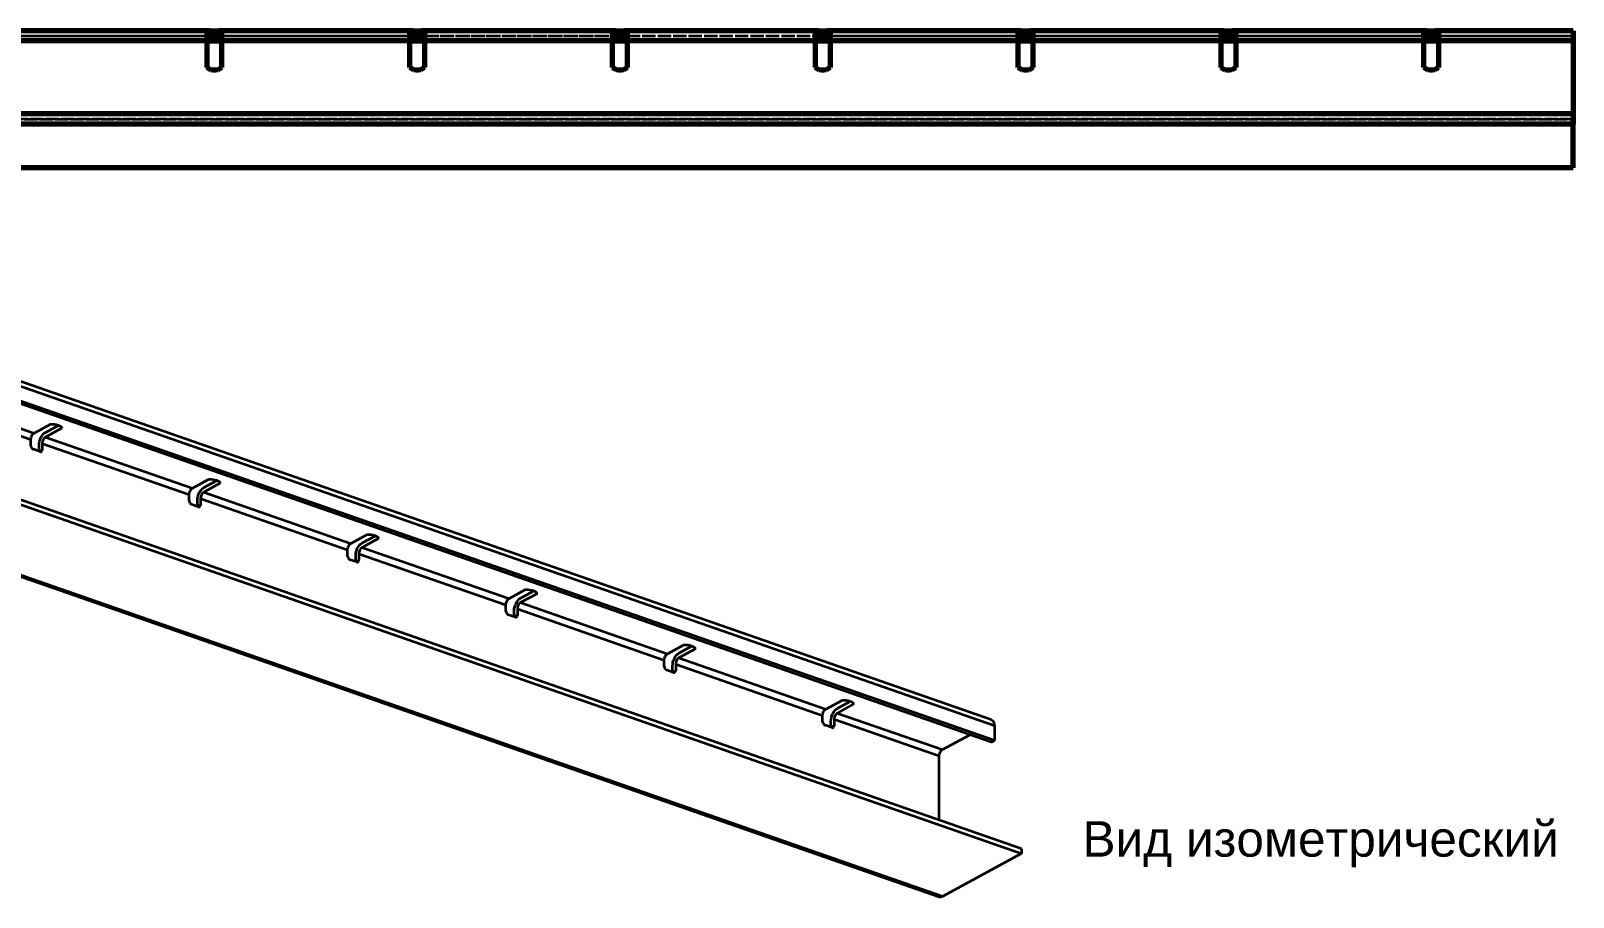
# Model space of a CAD drawing. Header units: millimetres. Extents: x 0 to 420, y 0 to 297.
# Drawn here: x 112.9 to 265, y 128.9 to 214.4 of the extents above; entities that cross this region are included whole.
import ezdxf

# ---------------------------------------------------------------- set-up
doc = ezdxf.new("R2010")
doc.units = ezdxf.units.MM
doc.linetypes.add('DASHED', pattern=[1.524, 1.27, -0.254])
doc.styles.add('GOST', font='Arial')

msp = doc.modelspace()

# ---------------------------------------------------------------- linework, layer by layer
at = {"color": 5, "linetype": 'DASHED', "lineweight": 35}
for p, q in [((265, 214.4), (65, 214.4)), ((65, 213.9), (265, 213.9)), ((111.72, 213.9), (130.28, 213.9)), ((130.28, 214.4), (130.28, 213.9)), ((130.28, 213.9), (130.28, 213.9)), ((130.28, 213.9), (130.28, 213.89)), ((130.28, 213.89), (130.28, 213.87)), ((130.28, 213.87), (130.28, 213.85)), ((130.28, 213.85), (130.28, 213.82)), ((130.28, 213.82), (130.28, 213.79)), ((130.28, 213.79), (130.28, 213.75)), ((130.28, 213.75), (130.28, 213.71)), ((130.28, 213.71), (130.28, 213.67)), ((130.28, 213.67), (130.28, 213.62)), ((130.28, 213.62), (130.28, 213.57)), ((130.28, 213.57), (130.28, 213.51)), ((130.28, 213.51), (130.28, 213.46)), ((130.28, 213.46), (130.28, 213.4)), ((130.28, 213.4), (130.28, 210.8)), ((131.72, 213.9), (131.72, 214.4)), ((131.72, 213.89), (131.72, 213.9)), ((131.72, 213.9), (131.72, 213.9)), ((131.72, 213.9), (150.28, 213.9)), ((131.72, 213.87), (131.72, 213.89)), ((131.72, 213.85), (131.72, 213.87)), ((131.72, 213.82), (131.72, 213.85)), ((131.72, 213.79), (131.72, 213.82)), ((131.72, 213.75), (131.72, 213.79)), ((131.72, 213.71), (131.72, 213.75)), ((131.72, 213.67), (131.72, 213.71)), ((131.72, 213.62), (131.72, 213.67)), ((131.72, 213.57), (131.72, 213.62)), ((131.72, 213.51), (131.72, 213.57)), ((131.72, 213.46), (131.72, 213.51)), ((131.72, 213.4), (131.72, 213.46)), ((131.72, 210.8), (131.72, 213.4)), ((150.28, 214.4), (150.28, 213.9)), ((150.28, 213.9), (150.28, 213.9)), ((150.28, 213.9), (150.28, 213.89)), ((150.28, 213.89), (150.28, 213.87)), ((150.28, 213.87), (150.28, 213.85)), ((150.28, 213.85), (150.28, 213.82)), ((150.28, 213.82), (150.28, 213.79)), ((150.28, 213.79), (150.28, 213.75)), ((150.28, 213.75), (150.28, 213.71)), ((150.28, 213.71), (150.28, 213.67)), ((150.28, 213.67), (150.28, 213.62)), ((150.28, 213.62), (150.28, 213.57)), ((150.28, 213.57), (150.28, 213.51)), ((150.28, 213.51), (150.28, 213.46)), ((150.28, 213.46), (150.28, 213.4)), ((150.28, 213.4), (150.28, 210.8)), ((151.72, 213.9), (151.72, 214.4)), ((151.72, 213.89), (151.72, 213.9)), ((151.72, 213.9), (151.72, 213.9)), ((151.72, 213.9), (170.28, 213.9)), ((151.72, 213.87), (151.72, 213.89)), ((151.72, 213.85), (151.72, 213.87)), ((151.72, 213.82), (151.72, 213.85)), ((151.72, 213.79), (151.72, 213.82)), ((151.72, 213.75), (151.72, 213.79)), ((151.72, 213.71), (151.72, 213.75)), ((151.72, 213.67), (151.72, 213.71)), ((151.72, 213.62), (151.72, 213.67)), ((151.72, 213.57), (151.72, 213.62)), ((151.72, 213.51), (151.72, 213.57)), ((151.72, 213.46), (151.72, 213.51)), ((151.72, 213.4), (151.72, 213.46)), ((151.72, 210.8), (151.72, 213.4)), ((170.28, 214.4), (170.28, 213.9)), ((170.28, 213.9), (170.28, 213.9)), ((170.28, 213.9), (170.28, 213.89)), ((170.28, 213.89), (170.28, 213.87)), ((170.28, 213.87), (170.28, 213.85)), ((170.28, 213.85), (170.28, 213.82)), ((170.28, 213.82), (170.28, 213.79)), ((170.28, 213.79), (170.28, 213.75)), ((170.28, 213.75), (170.28, 213.71)), ((170.28, 213.71), (170.28, 213.67)), ((170.28, 213.67), (170.28, 213.62)), ((170.28, 213.62), (170.28, 213.57)), ((170.28, 213.57), (170.28, 213.51)), ((170.28, 213.51), (170.28, 213.46)), ((170.28, 213.46), (170.28, 213.4)), ((170.28, 213.4), (170.28, 210.8)), ((171.72, 213.9), (171.72, 214.4)), ((171.72, 213.89), (171.72, 213.9)), ((171.72, 213.9), (171.72, 213.9)), ((171.72, 213.9), (190.28, 213.9)), ((171.72, 213.87), (171.72, 213.89)), ((171.72, 213.85), (171.72, 213.87)), ((171.72, 213.82), (171.72, 213.85)), ((171.72, 213.79), (171.72, 213.82)), ((171.72, 213.75), (171.72, 213.79)), ((171.72, 213.71), (171.72, 213.75)), ((171.72, 213.67), (171.72, 213.71)), ((171.72, 213.62), (171.72, 213.67)), ((171.72, 213.57), (171.72, 213.62)), ((171.72, 213.51), (171.72, 213.57)), ((171.72, 213.46), (171.72, 213.51)), ((171.72, 213.4), (171.72, 213.46)), ((171.72, 210.8), (171.72, 213.4)), ((190.28, 214.4), (190.28, 213.9)), ((190.28, 213.9), (190.28, 213.9)), ((190.28, 213.9), (190.28, 213.89)), ((190.28, 213.89), (190.28, 213.87)), ((190.28, 213.87), (190.28, 213.85)), ((190.28, 213.85), (190.28, 213.82)), ((190.28, 213.82), (190.28, 213.79)), ((190.28, 213.79), (190.28, 213.75)), ((190.28, 213.75), (190.28, 213.71)), ((190.28, 213.71), (190.28, 213.67)), ((190.28, 213.67), (190.28, 213.62)), ((190.28, 213.62), (190.28, 213.57)), ((190.28, 213.57), (190.28, 213.51)), ((190.28, 213.51), (190.28, 213.46)), ((190.28, 213.46), (190.28, 213.4)), ((190.28, 213.4), (190.28, 210.8)), ((191.72, 213.9), (191.72, 214.4)), ((191.72, 213.89), (191.72, 213.9)), ((191.72, 213.9), (191.72, 213.9)), ((191.72, 213.9), (210.28, 213.9)), ((191.72, 213.87), (191.72, 213.89)), ((191.72, 213.85), (191.72, 213.87)), ((191.72, 213.82), (191.72, 213.85)), ((191.72, 213.79), (191.72, 213.82)), ((191.72, 213.75), (191.72, 213.79)), ((191.72, 213.71), (191.72, 213.75)), ((191.72, 213.67), (191.72, 213.71)), ((191.72, 213.62), (191.72, 213.67)), ((191.72, 213.57), (191.72, 213.62)), ((191.72, 213.51), (191.72, 213.57)), ((191.72, 213.46), (191.72, 213.51)), ((191.72, 213.4), (191.72, 213.46)), ((191.72, 210.8), (191.72, 213.4)), ((210.28, 214.4), (210.28, 213.9)), ((210.28, 213.9), (210.28, 213.9)), ((210.28, 213.9), (210.28, 213.89)), ((210.28, 213.89), (210.28, 213.87)), ((210.28, 213.87), (210.28, 213.85)), ((210.28, 213.85), (210.28, 213.82)), ((210.28, 213.82), (210.28, 213.79)), ((210.28, 213.79), (210.28, 213.75)), ((210.28, 213.75), (210.28, 213.71)), ((210.28, 213.71), (210.28, 213.67)), ((210.28, 213.67), (210.28, 213.62)), ((210.28, 213.62), (210.28, 213.57)), ((210.28, 213.57), (210.28, 213.51)), ((210.28, 213.51), (210.28, 213.46)), ((210.28, 213.46), (210.28, 213.4)), ((210.28, 213.4), (210.28, 210.8)), ((211.72, 213.9), (211.72, 214.4)), ((211.72, 213.89), (211.72, 213.9)), ((211.72, 213.9), (211.72, 213.9)), ((211.72, 213.9), (230.28, 213.9)), ((211.72, 213.87), (211.72, 213.89)), ((211.72, 213.85), (211.72, 213.87)), ((211.72, 213.82), (211.72, 213.85)), ((211.72, 213.79), (211.72, 213.82)), ((211.72, 213.75), (211.72, 213.79)), ((211.72, 213.71), (211.72, 213.75)), ((211.72, 213.67), (211.72, 213.71)), ((211.72, 213.62), (211.72, 213.67)), ((211.72, 213.57), (211.72, 213.62)), ((211.72, 213.51), (211.72, 213.57)), ((211.72, 213.46), (211.72, 213.51)), ((211.72, 213.4), (211.72, 213.46)), ((211.72, 210.8), (211.72, 213.4)), ((230.28, 214.4), (230.28, 213.9)), ((230.28, 213.9), (230.28, 213.9)), ((230.28, 213.9), (230.28, 213.89)), ((230.28, 213.89), (230.28, 213.87)), ((230.28, 213.87), (230.28, 213.85)), ((230.28, 213.85), (230.28, 213.82)), ((230.28, 213.82), (230.28, 213.79)), ((230.28, 213.79), (230.28, 213.75)), ((230.28, 213.75), (230.28, 213.71)), ((230.28, 213.71), (230.28, 213.67)), ((230.28, 213.67), (230.28, 213.62)), ((230.28, 213.62), (230.28, 213.57)), ((230.28, 213.57), (230.28, 213.51)), ((230.28, 213.51), (230.28, 213.46)), ((230.28, 213.46), (230.28, 213.4)), ((230.28, 213.4), (230.28, 210.8)), ((231.72, 213.9), (231.72, 214.4)), ((231.72, 213.89), (231.72, 213.9)), ((231.72, 213.9), (231.72, 213.9)), ((231.72, 213.9), (250.28, 213.9)), ((231.72, 213.87), (231.72, 213.89)), ((231.72, 213.85), (231.72, 213.87)), ((231.72, 213.82), (231.72, 213.85)), ((231.72, 213.79), (231.72, 213.82)), ((231.72, 213.75), (231.72, 213.79)), ((231.72, 213.71), (231.72, 213.75)), ((231.72, 213.67), (231.72, 213.71)), ((231.72, 213.62), (231.72, 213.67)), ((231.72, 213.57), (231.72, 213.62)), ((231.72, 213.51), (231.72, 213.57)), ((231.72, 213.46), (231.72, 213.51)), ((231.72, 213.4), (231.72, 213.46)), ((231.72, 210.8), (231.72, 213.4)), ((250.28, 214.4), (250.28, 213.9)), ((250.28, 213.9), (250.28, 213.9)), ((250.28, 213.9), (250.28, 213.89)), ((250.28, 213.89), (250.28, 213.87)), ((250.28, 213.87), (250.28, 213.85)), ((250.28, 213.85), (250.28, 213.82)), ((250.28, 213.82), (250.28, 213.79)), ((250.28, 213.79), (250.28, 213.75)), ((250.28, 213.75), (250.28, 213.71)), ((250.28, 213.71), (250.28, 213.67)), ((250.28, 213.67), (250.28, 213.62)), ((250.28, 213.62), (250.28, 213.57)), ((250.28, 213.57), (250.28, 213.51)), ((250.28, 213.51), (250.28, 213.46)), ((250.28, 213.46), (250.28, 213.4)), ((250.28, 213.4), (250.28, 210.8)), ((251.72, 213.9), (251.72, 214.4)), ((251.72, 213.89), (251.72, 213.9)), ((251.72, 213.9), (251.72, 213.9)), ((251.72, 213.9), (265, 213.9)), ((251.72, 213.87), (251.72, 213.89)), ((251.72, 213.85), (251.72, 213.87)), ((251.72, 213.82), (251.72, 213.85)), ((251.72, 213.79), (251.72, 213.82)), ((251.72, 213.75), (251.72, 213.79)), ((251.72, 213.71), (251.72, 213.75)), ((251.72, 213.67), (251.72, 213.71)), ((251.72, 213.62), (251.72, 213.67)), ((251.72, 213.57), (251.72, 213.62)), ((251.72, 213.51), (251.72, 213.57)), ((251.72, 213.46), (251.72, 213.51)), ((251.72, 213.4), (251.72, 213.46)), ((251.72, 210.8), (251.72, 213.4)), ((265, 213.9), (265, 214.4)), ((265, 213.9), (265, 214.4)), ((265, 214.39), (265, 214.4)), ((265, 214.37), (265, 214.39)), ((265, 214.34), (265, 214.37)), ((265, 214.3), (265, 214.34)), ((265, 214.25), (265, 214.3)), ((265, 214.18), (265, 214.25)), ((265, 214.11), (265, 214.18)), ((265, 214.02), (265, 214.11)), ((265, 213.93), (265, 214.02)), ((265, 213.83), (265, 213.93)), ((265, 213.9), (265, 213.9)), ((265, 213.9), (265, 213.89)), ((265, 213.89), (265, 213.9)), ((265, 213.9), (265, 213.9)), ((265, 213.89), (265, 213.87)), ((265, 213.87), (265, 213.89)), ((265, 213.87), (265, 213.85)), ((265, 213.85), (265, 213.87)), ((265, 213.85), (265, 213.82)), ((265, 213.82), (265, 213.85)), ((265, 213.73), (265, 213.83)), ((265, 213.82), (265, 213.79)), ((265, 213.79), (265, 213.82)), ((265, 213.79), (265, 213.75)), ((265, 213.75), (265, 213.79)), ((265, 213.75), (265, 213.71)), ((265, 213.71), (265, 213.75)), ((265, 213.62), (265, 213.73)), ((265, 213.71), (265, 213.67)), ((265, 213.67), (265, 213.71)), ((265, 213.67), (265, 213.62)), ((265, 213.62), (265, 213.67)), ((265, 213.62), (265, 213.57)), ((265, 213.57), (265, 213.62)), ((265, 213.51), (265, 213.62)), ((265, 213.57), (265, 213.51)), ((265, 213.51), (265, 213.57)), ((265, 213.51), (265, 213.46)), ((265, 213.46), (265, 213.51)), ((265, 213.4), (265, 213.51)), ((265, 213.46), (265, 213.4)), ((265, 213.4), (265, 213.46)), ((265, 213.4), (265, 206.2)), ((265, 200.9), (265, 213.4)), ((265, 205.2), (265, 213.4)), ((130.28, 210.8), (130.46, 210.66)), ((130.46, 210.66), (130.66, 210.56)), ((130.66, 210.56), (130.89, 210.51)), ((130.89, 210.51), (131.11, 210.51)), ((131.11, 210.51), (131.34, 210.56)), ((131.34, 210.56), (131.54, 210.66)), ((131.54, 210.66), (131.72, 210.8)), ((150.28, 210.8), (150.46, 210.66)), ((150.46, 210.66), (150.66, 210.56)), ((150.66, 210.56), (150.89, 210.51)), ((150.89, 210.51), (151.11, 210.51)), ((151.11, 210.51), (151.34, 210.56)), ((151.34, 210.56), (151.54, 210.66)), ((151.54, 210.66), (151.72, 210.8)), ((170.28, 210.8), (170.46, 210.66)), ((170.46, 210.66), (170.66, 210.56)), ((170.66, 210.56), (170.89, 210.51)), ((170.89, 210.51), (171.11, 210.51)), ((171.11, 210.51), (171.34, 210.56)), ((171.34, 210.56), (171.54, 210.66)), ((171.54, 210.66), (171.72, 210.8)), ((190.28, 210.8), (190.46, 210.66)), ((190.46, 210.66), (190.66, 210.56)), ((190.66, 210.56), (190.89, 210.51)), ((190.89, 210.51), (191.11, 210.51)), ((191.11, 210.51), (191.34, 210.56)), ((191.34, 210.56), (191.54, 210.66)), ((191.54, 210.66), (191.72, 210.8)), ((210.28, 210.8), (210.46, 210.66)), ((210.46, 210.66), (210.66, 210.56)), ((210.66, 210.56), (210.89, 210.51)), ((210.89, 210.51), (211.11, 210.51)), ((211.11, 210.51), (211.34, 210.56)), ((211.34, 210.56), (211.54, 210.66)), ((211.54, 210.66), (211.72, 210.8)), ((230.28, 210.8), (230.46, 210.66)), ((230.46, 210.66), (230.66, 210.56)), ((230.66, 210.56), (230.89, 210.51)), ((230.89, 210.51), (231.11, 210.51)), ((231.11, 210.51), (231.34, 210.56)), ((231.34, 210.56), (231.54, 210.66)), ((231.54, 210.66), (231.72, 210.8)), ((250.28, 210.8), (250.46, 210.66)), ((250.46, 210.66), (250.66, 210.56)), ((250.66, 210.56), (250.89, 210.51)), ((250.89, 210.51), (251.11, 210.51)), ((251.11, 210.51), (251.34, 210.56)), ((251.34, 210.56), (251.54, 210.66)), ((251.54, 210.66), (251.72, 210.8)), ((65, 205.7), (265, 205.7)), ((265, 205.7), (65, 205.7)), ((265, 206.2), (265, 206.14)), ((265, 206.14), (265, 206.09)), ((265, 206.09), (265, 206.03)), ((265, 206.03), (265, 205.98)), ((265, 205.98), (265, 205.93)), ((265, 205.93), (265, 205.89)), ((265, 205.89), (265, 205.85)), ((265, 205.85), (265, 205.81)), ((265, 205.81), (265, 205.78)), ((265, 205.78), (265, 205.75)), ((265, 205.75), (265, 205.73)), ((265, 205.73), (265, 205.71)), ((265, 205.71), (265, 205.7)), ((265, 205.7), (265, 205.7)), ((265, 205.7), (265, 205.2)), ((265, 205.7), (265, 205.2)), ((265, 205.2), (65, 205.2)), ((65, 200.9), (265, 200.9))]:
    msp.add_line(p, q, dxfattribs=at)
at = {"color": 1, "lineweight": 70}
for p, q in [((130.28, 214.4), (111.72, 214.4)), ((130.28, 213.4), (111.72, 213.4)), ((130.29, 214.4), (130.28, 214.4)), ((130.28, 214.4), (130.28, 214.4)), ((130.28, 214.39), (130.28, 214.4)), ((130.28, 214.37), (130.28, 214.39)), ((130.28, 214.34), (130.28, 214.37)), ((130.28, 214.3), (130.28, 214.34)), ((130.28, 214.25), (130.28, 214.3)), ((130.28, 214.18), (130.28, 214.25)), ((130.28, 214.11), (130.28, 214.18)), ((130.28, 214.02), (130.28, 214.11)), ((130.28, 213.93), (130.28, 214.02)), ((130.28, 213.83), (130.28, 213.93)), ((130.28, 213.9), (130.28, 213.9)), ((130.28, 213.9), (130.29, 213.9)), ((130.28, 213.73), (130.28, 213.83)), ((130.28, 213.62), (130.28, 213.73)), ((130.28, 213.51), (130.28, 213.62)), ((130.28, 213.4), (130.28, 213.51)), ((130.28, 210.8), (130.28, 213.4)), ((130.28, 213.4), (131.72, 213.4)), ((130.3, 214.4), (130.29, 214.4)), ((130.29, 213.9), (130.3, 213.9)), ((130.31, 214.4), (130.3, 214.4)), ((130.3, 213.9), (130.31, 213.9)), ((130.33, 214.4), (130.31, 214.4)), ((130.31, 213.9), (130.33, 213.9)), ((130.35, 214.4), (130.33, 214.4)), ((130.33, 213.9), (130.35, 213.9)), ((130.37, 214.4), (130.35, 214.4)), ((130.35, 213.9), (130.37, 213.9)), ((130.39, 214.4), (130.37, 214.4)), ((130.37, 213.9), (130.39, 213.9)), ((130.42, 214.4), (130.39, 214.4)), ((130.39, 213.9), (130.42, 213.9)), ((130.45, 214.4), (130.42, 214.4)), ((130.42, 213.9), (130.45, 213.9)), ((130.48, 214.4), (130.45, 214.4)), ((130.45, 213.9), (130.48, 213.9)), ((130.51, 214.4), (130.48, 214.4)), ((130.48, 213.9), (130.51, 213.9)), ((130.55, 214.4), (130.51, 214.4)), ((130.51, 213.9), (130.55, 213.9)), ((130.58, 214.4), (130.55, 214.4)), ((130.55, 213.9), (130.58, 213.9)), ((130.58, 214.4), (131.42, 214.4)), ((130.58, 213.9), (130.58, 214.4)), ((131.42, 213.9), (130.58, 213.9)), ((131.45, 214.4), (131.42, 214.4)), ((131.42, 214.4), (131.42, 213.9)), ((131.42, 213.9), (131.45, 213.9)), ((131.49, 214.4), (131.45, 214.4)), ((131.45, 213.9), (131.49, 213.9)), ((131.52, 214.4), (131.49, 214.4)), ((131.49, 213.9), (131.52, 213.9)), ((131.55, 214.4), (131.52, 214.4)), ((131.52, 213.9), (131.55, 213.9)), ((131.58, 214.4), (131.55, 214.4)), ((131.55, 213.9), (131.58, 213.9)), ((131.61, 214.4), (131.58, 214.4)), ((131.58, 213.9), (131.61, 213.9)), ((131.63, 214.4), (131.61, 214.4)), ((131.61, 213.9), (131.63, 213.9)), ((131.65, 214.4), (131.63, 214.4)), ((131.63, 213.9), (131.65, 213.9)), ((131.67, 214.4), (131.65, 214.4)), ((131.65, 213.9), (131.67, 213.9)), ((131.69, 214.4), (131.67, 214.4)), ((131.67, 213.9), (131.69, 213.9)), ((131.7, 214.4), (131.69, 214.4)), ((131.69, 213.9), (131.7, 213.9)), ((131.71, 214.4), (131.7, 214.4)), ((131.7, 213.9), (131.71, 213.9)), ((131.72, 214.4), (131.71, 214.4)), ((131.71, 213.9), (131.72, 213.9)), ((150.28, 214.4), (131.72, 214.4)), ((131.72, 214.4), (131.72, 214.4)), ((131.72, 214.4), (131.72, 214.39)), ((131.72, 214.39), (131.72, 214.37)), ((131.72, 214.37), (131.72, 214.34)), ((131.72, 214.34), (131.72, 214.3)), ((131.72, 214.3), (131.72, 214.25)), ((131.72, 214.25), (131.72, 214.18)), ((131.72, 214.18), (131.72, 214.11)), ((131.72, 214.11), (131.72, 214.02)), ((131.72, 214.02), (131.72, 213.93)), ((131.72, 213.93), (131.72, 213.83)), ((131.72, 213.9), (131.72, 213.9)), ((131.72, 213.83), (131.72, 213.73)), ((131.72, 213.73), (131.72, 213.62)), ((131.72, 213.62), (131.72, 213.51)), ((131.72, 213.51), (131.72, 213.4)), ((131.72, 213.4), (131.72, 210.8)), ((150.28, 213.4), (131.72, 213.4)), ((150.29, 214.4), (150.28, 214.4)), ((150.28, 214.4), (150.28, 214.4)), ((150.28, 214.39), (150.28, 214.4)), ((150.28, 214.37), (150.28, 214.39)), ((150.28, 214.34), (150.28, 214.37)), ((150.28, 214.3), (150.28, 214.34)), ((150.28, 214.25), (150.28, 214.3)), ((150.28, 214.18), (150.28, 214.25)), ((150.28, 214.11), (150.28, 214.18)), ((150.28, 214.02), (150.28, 214.11)), ((150.28, 213.93), (150.28, 214.02)), ((150.28, 213.83), (150.28, 213.93)), ((150.28, 213.9), (150.28, 213.9)), ((150.28, 213.9), (150.29, 213.9)), ((150.28, 213.73), (150.28, 213.83)), ((150.28, 213.62), (150.28, 213.73)), ((150.28, 213.51), (150.28, 213.62)), ((150.28, 213.4), (150.28, 213.51)), ((150.28, 210.8), (150.28, 213.4)), ((150.28, 213.4), (151.72, 213.4)), ((150.3, 214.4), (150.29, 214.4)), ((150.29, 213.9), (150.3, 213.9)), ((150.31, 214.4), (150.3, 214.4)), ((150.3, 213.9), (150.31, 213.9)), ((150.33, 214.4), (150.31, 214.4)), ((150.31, 213.9), (150.33, 213.9)), ((150.35, 214.4), (150.33, 214.4)), ((150.33, 213.9), (150.35, 213.9)), ((150.37, 214.4), (150.35, 214.4)), ((150.35, 213.9), (150.37, 213.9)), ((150.39, 214.4), (150.37, 214.4)), ((150.37, 213.9), (150.39, 213.9)), ((150.42, 214.4), (150.39, 214.4)), ((150.39, 213.9), (150.42, 213.9)), ((150.45, 214.4), (150.42, 214.4)), ((150.42, 213.9), (150.45, 213.9)), ((150.48, 214.4), (150.45, 214.4)), ((150.45, 213.9), (150.48, 213.9)), ((150.51, 214.4), (150.48, 214.4)), ((150.48, 213.9), (150.51, 213.9)), ((150.55, 214.4), (150.51, 214.4)), ((150.51, 213.9), (150.55, 213.9)), ((150.58, 214.4), (150.55, 214.4)), ((150.55, 213.9), (150.58, 213.9)), ((150.58, 214.4), (151.42, 214.4)), ((150.58, 213.9), (150.58, 214.4)), ((151.42, 213.9), (150.58, 213.9)), ((151.45, 214.4), (151.42, 214.4)), ((151.42, 214.4), (151.42, 213.9)), ((151.42, 213.9), (151.45, 213.9)), ((151.49, 214.4), (151.45, 214.4)), ((151.45, 213.9), (151.49, 213.9)), ((151.52, 214.4), (151.49, 214.4)), ((151.49, 213.9), (151.52, 213.9)), ((151.55, 214.4), (151.52, 214.4)), ((151.52, 213.9), (151.55, 213.9)), ((151.58, 214.4), (151.55, 214.4)), ((151.55, 213.9), (151.58, 213.9)), ((151.61, 214.4), (151.58, 214.4)), ((151.58, 213.9), (151.61, 213.9)), ((151.63, 214.4), (151.61, 214.4)), ((151.61, 213.9), (151.63, 213.9)), ((151.65, 214.4), (151.63, 214.4)), ((151.63, 213.9), (151.65, 213.9)), ((151.67, 214.4), (151.65, 214.4)), ((151.65, 213.9), (151.67, 213.9)), ((151.69, 214.4), (151.67, 214.4)), ((151.67, 213.9), (151.69, 213.9)), ((151.7, 214.4), (151.69, 214.4)), ((151.69, 213.9), (151.7, 213.9)), ((151.71, 214.4), (151.7, 214.4)), ((151.7, 213.9), (151.71, 213.9)), ((151.72, 214.4), (151.71, 214.4)), ((151.71, 213.9), (151.72, 213.9)), ((170.28, 214.4), (151.72, 214.4)), ((151.72, 214.4), (151.72, 214.4)), ((151.72, 214.4), (151.72, 214.39)), ((151.72, 214.39), (151.72, 214.37)), ((151.72, 214.37), (151.72, 214.34)), ((151.72, 214.34), (151.72, 214.3)), ((151.72, 214.3), (151.72, 214.25)), ((151.72, 214.25), (151.72, 214.18)), ((151.72, 214.18), (151.72, 214.11)), ((151.72, 214.11), (151.72, 214.02)), ((151.72, 214.02), (151.72, 213.93)), ((151.72, 213.93), (151.72, 213.83)), ((151.72, 213.9), (151.72, 213.9)), ((151.72, 213.83), (151.72, 213.73)), ((151.72, 213.73), (151.72, 213.62)), ((151.72, 213.62), (151.72, 213.51)), ((151.72, 213.51), (151.72, 213.4)), ((151.72, 213.4), (151.72, 210.8)), ((170.28, 213.4), (151.72, 213.4)), ((170.29, 214.4), (170.28, 214.4)), ((170.28, 214.4), (170.28, 214.4)), ((170.28, 214.39), (170.28, 214.4)), ((170.28, 214.37), (170.28, 214.39)), ((170.28, 214.34), (170.28, 214.37)), ((170.28, 214.3), (170.28, 214.34)), ((170.28, 214.25), (170.28, 214.3)), ((170.28, 214.18), (170.28, 214.25)), ((170.28, 214.11), (170.28, 214.18)), ((170.28, 214.02), (170.28, 214.11)), ((170.28, 213.93), (170.28, 214.02)), ((170.28, 213.83), (170.28, 213.93)), ((170.28, 213.9), (170.28, 213.9)), ((170.28, 213.9), (170.29, 213.9)), ((170.28, 213.73), (170.28, 213.83)), ((170.28, 213.62), (170.28, 213.73)), ((170.28, 213.51), (170.28, 213.62)), ((170.28, 213.4), (170.28, 213.51)), ((170.28, 210.8), (170.28, 213.4)), ((170.28, 213.4), (171.72, 213.4)), ((170.3, 214.4), (170.29, 214.4)), ((170.29, 213.9), (170.3, 213.9)), ((170.31, 214.4), (170.3, 214.4)), ((170.3, 213.9), (170.31, 213.9)), ((170.33, 214.4), (170.31, 214.4)), ((170.31, 213.9), (170.33, 213.9)), ((170.35, 214.4), (170.33, 214.4)), ((170.33, 213.9), (170.35, 213.9)), ((170.37, 214.4), (170.35, 214.4)), ((170.35, 213.9), (170.37, 213.9)), ((170.39, 214.4), (170.37, 214.4)), ((170.37, 213.9), (170.39, 213.9)), ((170.42, 214.4), (170.39, 214.4)), ((170.39, 213.9), (170.42, 213.9)), ((170.45, 214.4), (170.42, 214.4)), ((170.42, 213.9), (170.45, 213.9)), ((170.48, 214.4), (170.45, 214.4)), ((170.45, 213.9), (170.48, 213.9)), ((170.51, 214.4), (170.48, 214.4)), ((170.48, 213.9), (170.51, 213.9)), ((170.55, 214.4), (170.51, 214.4)), ((170.51, 213.9), (170.55, 213.9)), ((170.58, 214.4), (170.55, 214.4)), ((170.55, 213.9), (170.58, 213.9)), ((170.58, 214.4), (171.42, 214.4)), ((170.58, 213.9), (170.58, 214.4)), ((171.42, 213.9), (170.58, 213.9)), ((171.45, 214.4), (171.42, 214.4)), ((171.42, 214.4), (171.42, 213.9)), ((171.42, 213.9), (171.45, 213.9)), ((171.49, 214.4), (171.45, 214.4)), ((171.45, 213.9), (171.49, 213.9)), ((171.52, 214.4), (171.49, 214.4)), ((171.49, 213.9), (171.52, 213.9)), ((171.55, 214.4), (171.52, 214.4)), ((171.52, 213.9), (171.55, 213.9)), ((171.58, 214.4), (171.55, 214.4)), ((171.55, 213.9), (171.58, 213.9)), ((171.61, 214.4), (171.58, 214.4)), ((171.58, 213.9), (171.61, 213.9)), ((171.63, 214.4), (171.61, 214.4)), ((171.61, 213.9), (171.63, 213.9)), ((171.65, 214.4), (171.63, 214.4)), ((171.63, 213.9), (171.65, 213.9)), ((171.67, 214.4), (171.65, 214.4)), ((171.65, 213.9), (171.67, 213.9)), ((171.69, 214.4), (171.67, 214.4)), ((171.67, 213.9), (171.69, 213.9)), ((171.7, 214.4), (171.69, 214.4)), ((171.69, 213.9), (171.7, 213.9)), ((171.71, 214.4), (171.7, 214.4)), ((171.7, 213.9), (171.71, 213.9)), ((171.72, 214.4), (171.71, 214.4)), ((171.71, 213.9), (171.72, 213.9)), ((190.28, 214.4), (171.72, 214.4)), ((171.72, 214.4), (171.72, 214.4)), ((171.72, 214.4), (171.72, 214.39)), ((171.72, 214.39), (171.72, 214.37)), ((171.72, 214.37), (171.72, 214.34)), ((171.72, 214.34), (171.72, 214.3)), ((171.72, 214.3), (171.72, 214.25)), ((171.72, 214.25), (171.72, 214.18)), ((171.72, 214.18), (171.72, 214.11)), ((171.72, 214.11), (171.72, 214.02)), ((171.72, 214.02), (171.72, 213.93)), ((171.72, 213.93), (171.72, 213.83)), ((171.72, 213.9), (171.72, 213.9)), ((171.72, 213.83), (171.72, 213.73)), ((171.72, 213.73), (171.72, 213.62)), ((171.72, 213.62), (171.72, 213.51)), ((171.72, 213.51), (171.72, 213.4)), ((171.72, 213.4), (171.72, 210.8)), ((190.28, 213.4), (171.72, 213.4)), ((190.29, 214.4), (190.28, 214.4)), ((190.28, 214.4), (190.28, 214.4)), ((190.28, 214.39), (190.28, 214.4)), ((190.28, 214.37), (190.28, 214.39)), ((190.28, 214.34), (190.28, 214.37)), ((190.28, 214.3), (190.28, 214.34)), ((190.28, 214.25), (190.28, 214.3)), ((190.28, 214.18), (190.28, 214.25)), ((190.28, 214.11), (190.28, 214.18)), ((190.28, 214.02), (190.28, 214.11)), ((190.28, 213.93), (190.28, 214.02)), ((190.28, 213.83), (190.28, 213.93)), ((190.28, 213.9), (190.28, 213.9)), ((190.28, 213.9), (190.29, 213.9)), ((190.28, 213.73), (190.28, 213.83)), ((190.28, 213.62), (190.28, 213.73)), ((190.28, 213.51), (190.28, 213.62)), ((190.28, 213.4), (190.28, 213.51)), ((190.28, 210.8), (190.28, 213.4)), ((190.28, 213.4), (191.72, 213.4)), ((190.3, 214.4), (190.29, 214.4)), ((190.29, 213.9), (190.3, 213.9)), ((190.31, 214.4), (190.3, 214.4)), ((190.3, 213.9), (190.31, 213.9)), ((190.33, 214.4), (190.31, 214.4)), ((190.31, 213.9), (190.33, 213.9)), ((190.35, 214.4), (190.33, 214.4)), ((190.33, 213.9), (190.35, 213.9)), ((190.37, 214.4), (190.35, 214.4)), ((190.35, 213.9), (190.37, 213.9)), ((190.39, 214.4), (190.37, 214.4)), ((190.37, 213.9), (190.39, 213.9)), ((190.42, 214.4), (190.39, 214.4)), ((190.39, 213.9), (190.42, 213.9)), ((190.45, 214.4), (190.42, 214.4)), ((190.42, 213.9), (190.45, 213.9)), ((190.48, 214.4), (190.45, 214.4)), ((190.45, 213.9), (190.48, 213.9)), ((190.51, 214.4), (190.48, 214.4)), ((190.48, 213.9), (190.51, 213.9)), ((190.55, 214.4), (190.51, 214.4)), ((190.51, 213.9), (190.55, 213.9)), ((190.58, 214.4), (190.55, 214.4)), ((190.55, 213.9), (190.58, 213.9)), ((190.58, 214.4), (191.42, 214.4)), ((190.58, 213.9), (190.58, 214.4)), ((191.42, 213.9), (190.58, 213.9)), ((191.45, 214.4), (191.42, 214.4)), ((191.42, 214.4), (191.42, 213.9)), ((191.42, 213.9), (191.45, 213.9)), ((191.49, 214.4), (191.45, 214.4)), ((191.45, 213.9), (191.49, 213.9)), ((191.52, 214.4), (191.49, 214.4)), ((191.49, 213.9), (191.52, 213.9)), ((191.55, 214.4), (191.52, 214.4)), ((191.52, 213.9), (191.55, 213.9)), ((191.58, 214.4), (191.55, 214.4)), ((191.55, 213.9), (191.58, 213.9)), ((191.61, 214.4), (191.58, 214.4)), ((191.58, 213.9), (191.61, 213.9)), ((191.63, 214.4), (191.61, 214.4)), ((191.61, 213.9), (191.63, 213.9)), ((191.65, 214.4), (191.63, 214.4)), ((191.63, 213.9), (191.65, 213.9)), ((191.67, 214.4), (191.65, 214.4)), ((191.65, 213.9), (191.67, 213.9)), ((191.69, 214.4), (191.67, 214.4)), ((191.67, 213.9), (191.69, 213.9)), ((191.7, 214.4), (191.69, 214.4)), ((191.69, 213.9), (191.7, 213.9)), ((191.71, 214.4), (191.7, 214.4)), ((191.7, 213.9), (191.71, 213.9)), ((191.72, 214.4), (191.71, 214.4)), ((191.71, 213.9), (191.72, 213.9)), ((210.28, 214.4), (191.72, 214.4)), ((191.72, 214.4), (191.72, 214.4)), ((191.72, 214.4), (191.72, 214.39)), ((191.72, 214.39), (191.72, 214.37)), ((191.72, 214.37), (191.72, 214.34)), ((191.72, 214.34), (191.72, 214.3)), ((191.72, 214.3), (191.72, 214.25)), ((191.72, 214.25), (191.72, 214.18)), ((191.72, 214.18), (191.72, 214.11)), ((191.72, 214.11), (191.72, 214.02)), ((191.72, 214.02), (191.72, 213.93)), ((191.72, 213.93), (191.72, 213.83)), ((191.72, 213.9), (191.72, 213.9)), ((191.72, 213.83), (191.72, 213.73)), ((191.72, 213.73), (191.72, 213.62)), ((191.72, 213.62), (191.72, 213.51)), ((191.72, 213.51), (191.72, 213.4)), ((191.72, 213.4), (191.72, 210.8)), ((210.28, 213.4), (191.72, 213.4)), ((210.29, 214.4), (210.28, 214.4)), ((210.28, 214.4), (210.28, 214.4)), ((210.28, 214.39), (210.28, 214.4)), ((210.28, 214.37), (210.28, 214.39)), ((210.28, 214.34), (210.28, 214.37)), ((210.28, 214.3), (210.28, 214.34)), ((210.28, 214.25), (210.28, 214.3)), ((210.28, 214.18), (210.28, 214.25)), ((210.28, 214.11), (210.28, 214.18)), ((210.28, 214.02), (210.28, 214.11)), ((210.28, 213.93), (210.28, 214.02)), ((210.28, 213.83), (210.28, 213.93)), ((210.28, 213.9), (210.28, 213.9)), ((210.28, 213.9), (210.29, 213.9)), ((210.28, 213.73), (210.28, 213.83)), ((210.28, 213.62), (210.28, 213.73)), ((210.28, 213.51), (210.28, 213.62)), ((210.28, 213.4), (210.28, 213.51)), ((210.28, 210.8), (210.28, 213.4)), ((210.28, 213.4), (211.72, 213.4)), ((210.3, 214.4), (210.29, 214.4)), ((210.29, 213.9), (210.3, 213.9)), ((210.31, 214.4), (210.3, 214.4)), ((210.3, 213.9), (210.31, 213.9)), ((210.33, 214.4), (210.31, 214.4)), ((210.31, 213.9), (210.33, 213.9)), ((210.35, 214.4), (210.33, 214.4)), ((210.33, 213.9), (210.35, 213.9)), ((210.37, 214.4), (210.35, 214.4)), ((210.35, 213.9), (210.37, 213.9)), ((210.39, 214.4), (210.37, 214.4)), ((210.37, 213.9), (210.39, 213.9)), ((210.42, 214.4), (210.39, 214.4)), ((210.39, 213.9), (210.42, 213.9)), ((210.45, 214.4), (210.42, 214.4)), ((210.42, 213.9), (210.45, 213.9)), ((210.48, 214.4), (210.45, 214.4)), ((210.45, 213.9), (210.48, 213.9)), ((210.51, 214.4), (210.48, 214.4)), ((210.48, 213.9), (210.51, 213.9)), ((210.55, 214.4), (210.51, 214.4)), ((210.51, 213.9), (210.55, 213.9)), ((210.58, 214.4), (210.55, 214.4)), ((210.55, 213.9), (210.58, 213.9)), ((210.58, 214.4), (211.42, 214.4)), ((210.58, 213.9), (210.58, 214.4)), ((211.42, 213.9), (210.58, 213.9)), ((211.45, 214.4), (211.42, 214.4)), ((211.42, 214.4), (211.42, 213.9)), ((211.42, 213.9), (211.45, 213.9)), ((211.49, 214.4), (211.45, 214.4)), ((211.45, 213.9), (211.49, 213.9)), ((211.52, 214.4), (211.49, 214.4)), ((211.49, 213.9), (211.52, 213.9)), ((211.55, 214.4), (211.52, 214.4)), ((211.52, 213.9), (211.55, 213.9)), ((211.58, 214.4), (211.55, 214.4)), ((211.55, 213.9), (211.58, 213.9)), ((211.61, 214.4), (211.58, 214.4)), ((211.58, 213.9), (211.61, 213.9)), ((211.63, 214.4), (211.61, 214.4)), ((211.61, 213.9), (211.63, 213.9)), ((211.65, 214.4), (211.63, 214.4)), ((211.63, 213.9), (211.65, 213.9)), ((211.67, 214.4), (211.65, 214.4)), ((211.65, 213.9), (211.67, 213.9)), ((211.69, 214.4), (211.67, 214.4)), ((211.67, 213.9), (211.69, 213.9)), ((211.7, 214.4), (211.69, 214.4)), ((211.69, 213.9), (211.7, 213.9)), ((211.71, 214.4), (211.7, 214.4)), ((211.7, 213.9), (211.71, 213.9)), ((211.72, 214.4), (211.71, 214.4)), ((211.71, 213.9), (211.72, 213.9)), ((230.28, 214.4), (211.72, 214.4)), ((211.72, 214.4), (211.72, 214.4)), ((211.72, 214.4), (211.72, 214.39)), ((211.72, 214.39), (211.72, 214.37)), ((211.72, 214.37), (211.72, 214.34)), ((211.72, 214.34), (211.72, 214.3)), ((211.72, 214.3), (211.72, 214.25)), ((211.72, 214.25), (211.72, 214.18)), ((211.72, 214.18), (211.72, 214.11)), ((211.72, 214.11), (211.72, 214.02)), ((211.72, 214.02), (211.72, 213.93)), ((211.72, 213.93), (211.72, 213.83)), ((211.72, 213.9), (211.72, 213.9)), ((211.72, 213.83), (211.72, 213.73)), ((211.72, 213.73), (211.72, 213.62)), ((211.72, 213.62), (211.72, 213.51)), ((211.72, 213.51), (211.72, 213.4)), ((211.72, 213.4), (211.72, 210.8)), ((230.28, 213.4), (211.72, 213.4)), ((230.29, 214.4), (230.28, 214.4)), ((230.28, 214.4), (230.28, 214.4)), ((230.28, 214.39), (230.28, 214.4)), ((230.28, 214.37), (230.28, 214.39)), ((230.28, 214.34), (230.28, 214.37)), ((230.28, 214.3), (230.28, 214.34)), ((230.28, 214.25), (230.28, 214.3)), ((230.28, 214.18), (230.28, 214.25)), ((230.28, 214.11), (230.28, 214.18)), ((230.28, 214.02), (230.28, 214.11)), ((230.28, 213.93), (230.28, 214.02)), ((230.28, 213.83), (230.28, 213.93)), ((230.28, 213.9), (230.28, 213.9)), ((230.28, 213.9), (230.29, 213.9)), ((230.28, 213.73), (230.28, 213.83)), ((230.28, 213.62), (230.28, 213.73)), ((230.28, 213.51), (230.28, 213.62)), ((230.28, 213.4), (230.28, 213.51)), ((230.28, 210.8), (230.28, 213.4)), ((230.28, 213.4), (231.72, 213.4)), ((230.3, 214.4), (230.29, 214.4)), ((230.29, 213.9), (230.3, 213.9)), ((230.31, 214.4), (230.3, 214.4)), ((230.3, 213.9), (230.31, 213.9)), ((230.33, 214.4), (230.31, 214.4)), ((230.31, 213.9), (230.33, 213.9)), ((230.35, 214.4), (230.33, 214.4)), ((230.33, 213.9), (230.35, 213.9)), ((230.37, 214.4), (230.35, 214.4)), ((230.35, 213.9), (230.37, 213.9)), ((230.39, 214.4), (230.37, 214.4)), ((230.37, 213.9), (230.39, 213.9)), ((230.42, 214.4), (230.39, 214.4)), ((230.39, 213.9), (230.42, 213.9)), ((230.45, 214.4), (230.42, 214.4)), ((230.42, 213.9), (230.45, 213.9)), ((230.48, 214.4), (230.45, 214.4)), ((230.45, 213.9), (230.48, 213.9)), ((230.51, 214.4), (230.48, 214.4)), ((230.48, 213.9), (230.51, 213.9)), ((230.55, 214.4), (230.51, 214.4)), ((230.51, 213.9), (230.55, 213.9)), ((230.58, 214.4), (230.55, 214.4)), ((230.55, 213.9), (230.58, 213.9)), ((230.58, 214.4), (231.42, 214.4)), ((230.58, 213.9), (230.58, 214.4)), ((231.42, 213.9), (230.58, 213.9)), ((231.45, 214.4), (231.42, 214.4)), ((231.42, 214.4), (231.42, 213.9)), ((231.42, 213.9), (231.45, 213.9)), ((231.49, 214.4), (231.45, 214.4)), ((231.45, 213.9), (231.49, 213.9)), ((231.52, 214.4), (231.49, 214.4)), ((231.49, 213.9), (231.52, 213.9)), ((231.55, 214.4), (231.52, 214.4)), ((231.52, 213.9), (231.55, 213.9)), ((231.58, 214.4), (231.55, 214.4)), ((231.55, 213.9), (231.58, 213.9)), ((231.61, 214.4), (231.58, 214.4)), ((231.58, 213.9), (231.61, 213.9)), ((231.63, 214.4), (231.61, 214.4)), ((231.61, 213.9), (231.63, 213.9)), ((231.65, 214.4), (231.63, 214.4)), ((231.63, 213.9), (231.65, 213.9)), ((231.67, 214.4), (231.65, 214.4)), ((231.65, 213.9), (231.67, 213.9)), ((231.69, 214.4), (231.67, 214.4)), ((231.67, 213.9), (231.69, 213.9)), ((231.7, 214.4), (231.69, 214.4)), ((231.69, 213.9), (231.7, 213.9)), ((231.71, 214.4), (231.7, 214.4)), ((231.7, 213.9), (231.71, 213.9)), ((231.72, 214.4), (231.71, 214.4)), ((231.71, 213.9), (231.72, 213.9)), ((250.28, 214.4), (231.72, 214.4)), ((231.72, 214.4), (231.72, 214.4)), ((231.72, 214.4), (231.72, 214.39)), ((231.72, 214.39), (231.72, 214.37)), ((231.72, 214.37), (231.72, 214.34)), ((231.72, 214.34), (231.72, 214.3)), ((231.72, 214.3), (231.72, 214.25)), ((231.72, 214.25), (231.72, 214.18)), ((231.72, 214.18), (231.72, 214.11)), ((231.72, 214.11), (231.72, 214.02)), ((231.72, 214.02), (231.72, 213.93)), ((231.72, 213.93), (231.72, 213.83)), ((231.72, 213.9), (231.72, 213.9)), ((231.72, 213.83), (231.72, 213.73)), ((231.72, 213.73), (231.72, 213.62)), ((231.72, 213.62), (231.72, 213.51)), ((231.72, 213.51), (231.72, 213.4)), ((231.72, 213.4), (231.72, 210.8)), ((250.28, 213.4), (231.72, 213.4)), ((250.29, 214.4), (250.28, 214.4)), ((250.28, 214.4), (250.28, 214.4)), ((250.28, 214.39), (250.28, 214.4)), ((250.28, 214.37), (250.28, 214.39)), ((250.28, 214.34), (250.28, 214.37)), ((250.28, 214.3), (250.28, 214.34)), ((250.28, 214.25), (250.28, 214.3)), ((250.28, 214.18), (250.28, 214.25)), ((250.28, 214.11), (250.28, 214.18)), ((250.28, 214.02), (250.28, 214.11)), ((250.28, 213.93), (250.28, 214.02)), ((250.28, 213.83), (250.28, 213.93)), ((250.28, 213.9), (250.28, 213.9)), ((250.28, 213.9), (250.29, 213.9)), ((250.28, 213.73), (250.28, 213.83)), ((250.28, 213.62), (250.28, 213.73)), ((250.28, 213.51), (250.28, 213.62)), ((250.28, 213.4), (250.28, 213.51)), ((250.28, 210.8), (250.28, 213.4)), ((250.28, 213.4), (251.72, 213.4)), ((250.3, 214.4), (250.29, 214.4)), ((250.29, 213.9), (250.3, 213.9)), ((250.31, 214.4), (250.3, 214.4)), ((250.3, 213.9), (250.31, 213.9)), ((250.33, 214.4), (250.31, 214.4)), ((250.31, 213.9), (250.33, 213.9)), ((250.35, 214.4), (250.33, 214.4)), ((250.33, 213.9), (250.35, 213.9)), ((250.37, 214.4), (250.35, 214.4)), ((250.35, 213.9), (250.37, 213.9)), ((250.39, 214.4), (250.37, 214.4)), ((250.37, 213.9), (250.39, 213.9)), ((250.42, 214.4), (250.39, 214.4)), ((250.39, 213.9), (250.42, 213.9)), ((250.45, 214.4), (250.42, 214.4)), ((250.42, 213.9), (250.45, 213.9)), ((250.48, 214.4), (250.45, 214.4)), ((250.45, 213.9), (250.48, 213.9)), ((250.51, 214.4), (250.48, 214.4)), ((250.48, 213.9), (250.51, 213.9)), ((250.55, 214.4), (250.51, 214.4)), ((250.51, 213.9), (250.55, 213.9)), ((250.58, 214.4), (250.55, 214.4)), ((250.55, 213.9), (250.58, 213.9)), ((250.58, 214.4), (251.42, 214.4)), ((250.58, 213.9), (250.58, 214.4)), ((251.42, 213.9), (250.58, 213.9)), ((251.45, 214.4), (251.42, 214.4)), ((251.42, 214.4), (251.42, 213.9)), ((251.42, 213.9), (251.45, 213.9)), ((251.49, 214.4), (251.45, 214.4)), ((251.45, 213.9), (251.49, 213.9)), ((251.52, 214.4), (251.49, 214.4)), ((251.49, 213.9), (251.52, 213.9)), ((251.55, 214.4), (251.52, 214.4)), ((251.52, 213.9), (251.55, 213.9)), ((251.58, 214.4), (251.55, 214.4)), ((251.55, 213.9), (251.58, 213.9)), ((251.61, 214.4), (251.58, 214.4)), ((251.58, 213.9), (251.61, 213.9)), ((251.63, 214.4), (251.61, 214.4)), ((251.61, 213.9), (251.63, 213.9)), ((251.65, 214.4), (251.63, 214.4)), ((251.63, 213.9), (251.65, 213.9)), ((251.67, 214.4), (251.65, 214.4)), ((251.65, 213.9), (251.67, 213.9)), ((251.69, 214.4), (251.67, 214.4)), ((251.67, 213.9), (251.69, 213.9)), ((251.7, 214.4), (251.69, 214.4)), ((251.69, 213.9), (251.7, 213.9)), ((251.71, 214.4), (251.7, 214.4)), ((251.7, 213.9), (251.71, 213.9)), ((251.72, 214.4), (251.71, 214.4)), ((251.71, 213.9), (251.72, 213.9)), ((265, 214.4), (251.72, 214.4)), ((251.72, 214.4), (251.72, 214.4)), ((251.72, 214.4), (251.72, 214.39)), ((251.72, 214.39), (251.72, 214.37)), ((251.72, 214.37), (251.72, 214.34)), ((251.72, 214.34), (251.72, 214.3)), ((251.72, 214.3), (251.72, 214.25)), ((251.72, 214.25), (251.72, 214.18)), ((251.72, 214.18), (251.72, 214.11)), ((251.72, 214.11), (251.72, 214.02)), ((251.72, 214.02), (251.72, 213.93)), ((251.72, 213.93), (251.72, 213.83)), ((251.72, 213.9), (251.72, 213.9)), ((251.72, 213.83), (251.72, 213.73)), ((251.72, 213.73), (251.72, 213.62)), ((251.72, 213.62), (251.72, 213.51)), ((251.72, 213.51), (251.72, 213.4)), ((251.72, 213.4), (251.72, 210.8)), ((265, 213.4), (251.72, 213.4)), ((265, 214.4), (265, 214.39)), ((265, 214.39), (265, 214.37)), ((265, 214.37), (265, 214.34)), ((265, 214.34), (265, 214.3)), ((265, 214.3), (265, 214.25)), ((265, 214.25), (265, 214.18)), ((265, 214.18), (265, 214.11)), ((265, 214.11), (265, 214.02)), ((265, 214.02), (265, 213.93)), ((265, 213.93), (265, 213.83)), ((265, 213.83), (265, 213.73)), ((265, 213.73), (265, 213.62)), ((265, 213.62), (265, 213.51)), ((265, 213.51), (265, 213.4)), ((265, 213.4), (265, 206.2)), ((130.46, 210.66), (130.28, 210.8)), ((130.66, 210.56), (130.46, 210.66)), ((130.89, 210.51), (130.66, 210.56)), ((131.11, 210.51), (130.89, 210.51)), ((131.34, 210.56), (131.11, 210.51)), ((131.54, 210.66), (131.34, 210.56)), ((131.72, 210.8), (131.54, 210.66)), ((150.46, 210.66), (150.28, 210.8)), ((150.66, 210.56), (150.46, 210.66)), ((150.89, 210.51), (150.66, 210.56)), ((151.11, 210.51), (150.89, 210.51)), ((151.34, 210.56), (151.11, 210.51)), ((151.54, 210.66), (151.34, 210.56)), ((151.72, 210.8), (151.54, 210.66)), ((170.46, 210.66), (170.28, 210.8)), ((170.66, 210.56), (170.46, 210.66)), ((170.89, 210.51), (170.66, 210.56)), ((171.11, 210.51), (170.89, 210.51)), ((171.34, 210.56), (171.11, 210.51)), ((171.54, 210.66), (171.34, 210.56)), ((171.72, 210.8), (171.54, 210.66)), ((190.46, 210.66), (190.28, 210.8)), ((190.66, 210.56), (190.46, 210.66)), ((190.89, 210.51), (190.66, 210.56)), ((191.11, 210.51), (190.89, 210.51)), ((191.34, 210.56), (191.11, 210.51)), ((191.54, 210.66), (191.34, 210.56)), ((191.72, 210.8), (191.54, 210.66)), ((210.46, 210.66), (210.28, 210.8)), ((210.66, 210.56), (210.46, 210.66)), ((210.89, 210.51), (210.66, 210.56)), ((211.11, 210.51), (210.89, 210.51)), ((211.34, 210.56), (211.11, 210.51)), ((211.54, 210.66), (211.34, 210.56)), ((211.72, 210.8), (211.54, 210.66)), ((230.46, 210.66), (230.28, 210.8)), ((230.66, 210.56), (230.46, 210.66)), ((230.89, 210.51), (230.66, 210.56)), ((231.11, 210.51), (230.89, 210.51)), ((231.34, 210.56), (231.11, 210.51)), ((231.54, 210.66), (231.34, 210.56)), ((231.72, 210.8), (231.54, 210.66)), ((250.46, 210.66), (250.28, 210.8)), ((250.66, 210.56), (250.46, 210.66)), ((250.89, 210.51), (250.66, 210.56)), ((251.11, 210.51), (250.89, 210.51)), ((251.34, 210.56), (251.11, 210.51)), ((251.54, 210.66), (251.34, 210.56)), ((251.72, 210.8), (251.54, 210.66)), ((265, 206.2), (65, 206.2)), ((265, 206.2), (265, 206.09)), ((265, 206.09), (265, 205.98)), ((265, 205.98), (265, 205.87)), ((265, 205.87), (265, 205.77)), ((265, 205.77), (265, 205.67)), ((265, 205.67), (265, 205.58)), ((265, 205.58), (265, 205.49)), ((265, 205.49), (265, 205.42)), ((265, 205.42), (265, 205.35)), ((265, 205.35), (265, 205.3)), ((265, 205.2), (65, 205.2)), ((265, 205.3), (265, 205.26)), ((265, 205.26), (265, 205.23)), ((265, 205.23), (265, 205.21)), ((265, 205.21), (265, 205.2)), ((265, 200.9), (265, 205.2)), ((265, 200.9), (65, 200.9))]:
    msp.add_line(p, q, dxfattribs=at)
at = {"color": 1, "lineweight": 35}
for p, q in [((207.63, 146.44), (51.45, 200.88)), ((207.92, 145.84), (51.75, 200.28)), ((207.61, 144.23), (51.43, 198.67)), ((207.92, 144.4), (51.75, 198.84)), ((210.61, 133.71), (54.43, 188.15)), ((54.43, 187.7), (210.61, 133.26)), ((202.47, 128.96), (46.3, 183.4)), ((202.8, 129.01), (46.62, 183.45)), ((98.72, 179.78), (113.22, 174.72)), ((98.41, 179.16), (112.9, 174.1)), ((113.22, 174.72), (114.84, 175.61)), ((114.34, 174.78), (115.65, 175.49)), ((115.97, 175.22), (114.34, 174.33)), ((114.84, 175.61), (115.04, 175.61)), ((115.04, 175.61), (115.24, 175.59)), ((115.24, 175.59), (115.42, 175.56)), ((115.42, 175.56), (115.59, 175.51)), ((115.59, 175.51), (115.73, 175.45)), ((115.73, 175.45), (115.85, 175.38)), ((115.85, 175.38), (115.92, 175.3)), ((115.92, 175.3), (115.97, 175.22)), ((112.9, 174.1), (112.93, 174.29)), ((112.9, 173.47), (112.9, 174.1)), ((112.9, 173.47), (112.92, 173.37)), ((112.93, 174.29), (113, 174.47)), ((113, 174.47), (113.1, 174.63)), ((113.1, 174.63), (113.22, 174.72)), ((113.72, 173.54), (113.73, 173.72)), ((113.72, 172.92), (113.72, 173.54)), ((113.73, 173.72), (113.76, 173.91)), ((113.76, 173.91), (113.82, 174.1)), ((113.82, 174.1), (113.9, 174.28)), ((113.9, 174.28), (113.99, 174.44)), ((113.99, 174.44), (114.1, 174.58)), ((114.05, 173.9), (114.03, 173.71)), ((114.03, 173.71), (114.03, 173.08)), ((114.03, 173.71), (128.52, 168.66)), ((114.12, 174.08), (114.05, 173.9)), ((114.1, 174.58), (114.22, 174.7)), ((114.22, 174.23), (114.12, 174.08)), ((114.22, 174.7), (114.34, 174.78)), ((114.34, 174.33), (114.22, 174.23)), ((114.34, 174.33), (128.83, 169.28)), ((112.92, 173.37), (112.97, 173.26)), ((112.97, 173.26), (113.05, 173.17)), ((113.05, 173.17), (113.14, 173.12)), ((113.8, 172.89), (113.14, 173.12)), ((114.03, 173.08), (113.73, 172.92)), ((113.8, 172.89), (113.87, 172.88)), ((113.87, 172.88), (113.94, 172.9)), ((113.94, 172.9), (114.01, 172.97)), ((114.01, 172.97), (114.03, 173.08)), ((128.52, 168.66), (128.55, 168.85)), ((128.55, 168.85), (128.61, 169.03)), ((128.61, 169.03), (128.72, 169.18)), ((128.72, 169.18), (128.83, 169.28)), ((128.83, 169.28), (130.46, 170.17)), ((129.44, 168.66), (129.52, 168.83)), ((129.52, 168.83), (129.61, 169)), ((129.61, 169), (129.72, 169.14)), ((129.72, 169.14), (129.84, 169.25)), ((129.84, 169.25), (129.96, 169.34)), ((129.96, 168.89), (129.84, 168.79)), ((129.96, 169.34), (131.26, 170.05)), ((131.58, 169.77), (129.96, 168.89)), ((129.96, 168.89), (144.45, 163.84)), ((130.46, 170.17), (130.66, 170.17)), ((130.66, 170.17), (130.85, 170.15)), ((130.85, 170.15), (131.04, 170.12)), ((131.04, 170.12), (131.21, 170.07)), ((131.21, 170.07), (131.35, 170.01)), ((131.35, 170.01), (131.46, 169.94)), ((131.46, 169.94), (131.54, 169.86)), ((131.54, 169.86), (131.58, 169.77)), ((128.52, 168.03), (128.52, 168.66)), ((128.52, 168.03), (128.54, 167.92)), ((128.54, 167.92), (128.59, 167.82)), ((128.59, 167.82), (128.67, 167.73)), ((128.67, 167.73), (128.76, 167.68)), ((129.41, 167.45), (128.76, 167.68)), ((129.33, 168.1), (129.35, 168.28)), ((129.33, 167.48), (129.33, 168.1)), ((129.65, 167.64), (129.34, 167.47)), ((129.35, 168.28), (129.38, 168.47)), ((129.38, 168.47), (129.44, 168.66)), ((129.41, 167.45), (129.49, 167.44)), ((129.49, 167.44), (129.56, 167.46)), ((129.56, 167.46), (129.62, 167.53)), ((129.62, 167.53), (129.65, 167.64)), ((129.67, 168.45), (129.65, 168.27)), ((129.65, 168.27), (129.65, 167.64)), ((129.65, 168.27), (144.14, 163.22)), ((129.74, 168.64), (129.67, 168.45)), ((129.84, 168.79), (129.74, 168.64)), ((144.45, 163.84), (146.08, 164.72)), ((145.58, 163.89), (146.88, 164.6)), ((147.2, 164.33), (145.58, 163.44)), ((146.08, 164.72), (146.28, 164.72)), ((146.28, 164.72), (146.47, 164.71)), ((146.47, 164.71), (146.66, 164.67)), ((146.66, 164.67), (146.82, 164.63)), ((146.82, 164.63), (146.97, 164.57)), ((146.97, 164.57), (147.08, 164.49)), ((147.08, 164.49), (147.16, 164.41)), ((147.16, 164.41), (147.2, 164.33)), ((144.14, 163.22), (144.16, 163.4)), ((144.14, 162.59), (144.14, 163.22)), ((144.16, 163.4), (144.23, 163.58)), ((144.23, 163.58), (144.33, 163.74)), ((144.33, 163.74), (144.45, 163.84)), ((144.95, 162.65), (144.96, 162.84)), ((144.96, 162.84), (145, 163.02)), ((145, 163.02), (145.06, 163.21)), ((145.06, 163.21), (145.13, 163.39)), ((145.13, 163.39), (145.23, 163.55)), ((145.23, 163.55), (145.34, 163.7)), ((145.29, 163.01), (145.26, 162.82)), ((145.26, 162.82), (145.26, 162.19)), ((145.26, 162.82), (159.76, 157.77)), ((145.36, 163.19), (145.29, 163.01)), ((145.34, 163.7), (145.45, 163.81)), ((145.46, 163.34), (145.36, 163.19)), ((145.45, 163.81), (145.58, 163.89)), ((145.58, 163.44), (145.46, 163.34)), ((145.58, 163.44), (160.07, 158.39)), ((144.14, 162.59), (144.16, 162.48)), ((144.16, 162.48), (144.21, 162.37)), ((144.21, 162.37), (144.28, 162.29)), ((144.28, 162.29), (144.37, 162.23)), ((145.03, 162.01), (144.37, 162.23)), ((144.95, 162.03), (144.95, 162.65)), ((145.26, 162.19), (144.96, 162.03)), ((145.03, 162.01), (145.11, 161.99)), ((145.11, 161.99), (145.17, 162.01)), ((145.17, 162.01), (145.24, 162.08)), ((145.24, 162.08), (145.26, 162.19)), ((159.85, 158.14), (159.95, 158.29)), ((159.95, 158.29), (160.07, 158.39)), ((160.07, 158.39), (161.69, 159.28)), ((160.85, 158.11), (160.95, 158.25)), ((160.95, 158.25), (161.07, 158.37)), ((161.07, 158.37), (161.19, 158.45)), ((161.19, 158.45), (162.5, 159.16)), ((162.82, 158.88), (161.19, 158)), ((161.69, 159.28), (161.89, 159.28)), ((161.89, 159.28), (162.09, 159.26)), ((162.09, 159.26), (162.27, 159.23)), ((162.27, 159.23), (162.44, 159.18)), ((162.44, 159.18), (162.58, 159.12)), ((162.58, 159.12), (162.7, 159.05)), ((162.7, 159.05), (162.78, 158.97)), ((162.78, 158.97), (162.82, 158.88)), ((159.76, 157.77), (159.78, 157.96)), ((159.76, 157.14), (159.76, 157.77)), ((159.76, 157.14), (159.77, 157.03)), ((159.77, 157.03), (159.83, 156.93)), ((159.78, 157.96), (159.85, 158.14)), ((159.83, 156.93), (159.9, 156.84)), ((159.9, 156.84), (159.99, 156.79)), ((160.65, 156.56), (159.99, 156.79)), ((160.57, 157.21), (160.58, 157.39)), ((160.57, 156.59), (160.57, 157.21)), ((160.58, 157.39), (160.62, 157.58)), ((160.88, 156.75), (160.58, 156.59)), ((160.62, 157.58), (160.67, 157.77)), ((160.67, 157.77), (160.75, 157.95)), ((160.75, 157.95), (160.85, 158.11)), ((160.86, 156.64), (160.88, 156.75)), ((160.91, 157.56), (160.88, 157.38)), ((160.88, 157.38), (160.88, 156.75)), ((160.88, 157.38), (175.37, 152.33)), ((160.97, 157.75), (160.91, 157.56)), ((161.07, 157.9), (160.97, 157.75)), ((161.19, 158), (161.07, 157.9)), ((161.19, 158), (175.69, 152.95)), ((160.65, 156.56), (160.72, 156.55)), ((160.72, 156.55), (160.79, 156.57)), ((160.79, 156.57), (160.86, 156.64)), ((175.69, 152.95), (177.31, 153.83)), ((176.81, 153.01), (178.12, 153.72)), ((177.31, 153.83), (177.51, 153.83)), ((177.51, 153.83), (177.71, 153.82)), ((177.71, 153.82), (177.89, 153.79)), ((177.89, 153.79), (178.06, 153.74)), ((178.06, 153.74), (178.2, 153.68)), ((178.2, 153.68), (178.31, 153.61)), ((175.37, 152.33), (175.4, 152.51)), ((175.37, 151.7), (175.37, 152.33)), ((175.4, 152.51), (175.47, 152.7)), ((175.47, 152.7), (175.57, 152.85)), ((175.57, 152.85), (175.69, 152.95)), ((176.2, 151.95), (176.23, 152.14)), ((176.23, 152.14), (176.29, 152.32)), ((176.29, 152.32), (176.37, 152.5)), ((176.37, 152.5), (176.46, 152.66)), ((176.46, 152.66), (176.57, 152.81)), ((176.52, 152.12), (176.5, 151.94)), ((176.59, 152.3), (176.52, 152.12)), ((176.57, 152.81), (176.69, 152.92)), ((176.69, 152.46), (176.59, 152.3)), ((176.69, 152.92), (176.81, 153.01)), ((176.81, 152.56), (176.69, 152.46)), ((178.44, 153.44), (176.81, 152.56)), ((176.81, 152.56), (191.3, 147.5)), ((178.31, 153.61), (178.39, 153.53)), ((178.39, 153.53), (178.44, 153.44)), ((175.37, 151.7), (175.39, 151.59)), ((175.39, 151.59), (175.44, 151.48)), ((175.44, 151.48), (175.52, 151.4)), ((175.52, 151.4), (175.61, 151.35)), ((176.26, 151.12), (175.61, 151.35)), ((176.19, 151.77), (176.2, 151.95)), ((176.19, 151.14), (176.19, 151.77)), ((176.5, 151.31), (176.2, 151.14)), ((176.26, 151.12), (176.34, 151.11)), ((176.34, 151.11), (176.41, 151.12)), ((176.41, 151.12), (176.47, 151.19)), ((176.47, 151.19), (176.5, 151.31)), ((176.5, 151.94), (176.5, 151.31)), ((176.5, 151.94), (190.99, 146.88)), ((191.3, 147.5), (192.93, 148.39)), ((192.31, 147.48), (192.43, 147.56)), ((192.43, 147.56), (193.73, 148.27)), ((194.05, 148), (192.43, 147.11)), ((192.93, 148.39), (193.13, 148.39)), ((193.13, 148.39), (193.32, 148.37)), ((193.32, 148.37), (193.51, 148.34)), ((193.51, 148.34), (193.68, 148.29)), ((193.68, 148.29), (193.82, 148.23)), ((193.82, 148.23), (193.93, 148.16)), ((193.93, 148.16), (194.01, 148.08)), ((194.01, 148.08), (194.05, 148)), ((190.99, 146.88), (191.02, 147.07)), ((190.99, 146.25), (190.99, 146.88)), ((190.99, 146.25), (191.01, 146.14)), ((191.01, 146.14), (191.06, 146.04)), ((191.02, 147.07), (191.08, 147.25)), ((191.06, 146.04), (191.14, 145.95)), ((191.08, 147.25), (191.18, 147.4)), ((191.18, 147.4), (191.3, 147.5)), ((191.8, 146.32), (191.82, 146.5)), ((191.8, 145.7), (191.8, 146.32)), ((191.82, 146.5), (191.85, 146.69)), ((191.85, 146.69), (191.91, 146.88)), ((191.91, 146.88), (191.99, 147.06)), ((191.99, 147.06), (192.08, 147.22)), ((192.08, 147.22), (192.19, 147.36)), ((192.14, 146.68), (192.12, 146.49)), ((192.12, 146.49), (192.12, 145.86)), ((192.12, 146.49), (202.49, 142.88)), ((192.21, 146.86), (192.14, 146.68)), ((192.19, 147.36), (192.31, 147.48)), ((192.31, 147.01), (192.21, 146.86)), ((192.43, 147.11), (192.31, 147.01)), ((192.43, 147.11), (202.8, 143.5)), ((207.63, 146.44), (207.75, 146.36)), ((207.75, 146.36), (207.84, 146.23)), ((207.84, 146.23), (207.9, 146.05)), ((207.9, 146.05), (207.92, 145.84)), ((191.14, 145.95), (191.23, 145.9)), ((191.88, 145.67), (191.23, 145.9)), ((192.12, 145.86), (191.81, 145.7)), ((191.88, 145.67), (191.96, 145.66)), ((191.96, 145.66), (192.03, 145.68)), ((192.03, 145.68), (192.09, 145.75)), ((192.09, 145.75), (192.12, 145.86)), ((202.8, 143.5), (205.49, 144.96)), ((207.92, 145.84), (207.92, 144.4)), ((202.49, 142.88), (202.51, 143.06)), ((202.51, 143.06), (202.58, 143.24)), ((202.58, 143.24), (202.68, 143.4)), ((202.68, 143.4), (202.8, 143.5)), ((207.61, 144.23), (207.92, 144.4)), ((202.49, 136.54), (202.49, 142.88)), ((210.61, 133.26), (202.8, 129.01)), ((210.61, 133.71), (210.61, 133.26)), ((202.55, 128.94), (202.47, 128.96)), ((202.63, 128.95), (202.55, 128.94)), ((202.71, 128.97), (202.63, 128.95)), ((202.8, 129.01), (202.71, 128.97))]:
    msp.add_line(p, q, dxfattribs=at)

# ---------------------------------------------------------------- texts
at = {"color": 3, "style": 'GOST'}
msp.add_text('Вид изометрический', height=3.5, dxfattribs=at).set_placement((216.61, 132.94))

doc.saveas('drawing.dxf')
